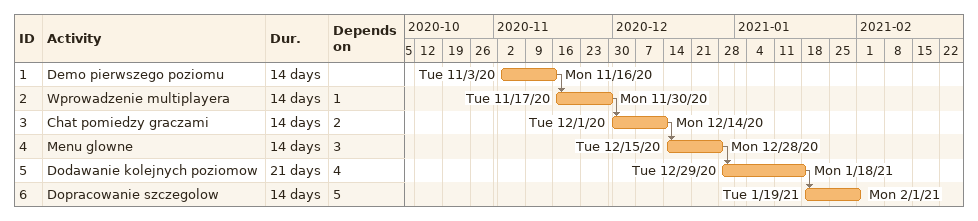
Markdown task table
| ID | Task | Duration | Start | Finish | Predecessors |
|---|---|---|---|---|---|
| 1 | Demo pierwszego poziomu | 14d | 2020-11-03 | 2020-11-16 |  |
| 2 | Wprowadzenie multiplayera | 14d | 2020-11-17 | 2020-11-30 | 1 |
| 3 | Chat pomiedzy graczami | 14d | 2020-12-01 | 2020-12-14 | 2 |
| 4 | Menu glowne | 14d | 2020-12-15 | 2020-12-28 | 3 |
| 5 | Dodawanie kolejnych poziomow | 21d | 2020-12-29 | 2021-01-18 | 4 |
| 6 | Dopracowanie szczegolow | 14d | 2021-01-19 | 2021-02-01 | 5 |
